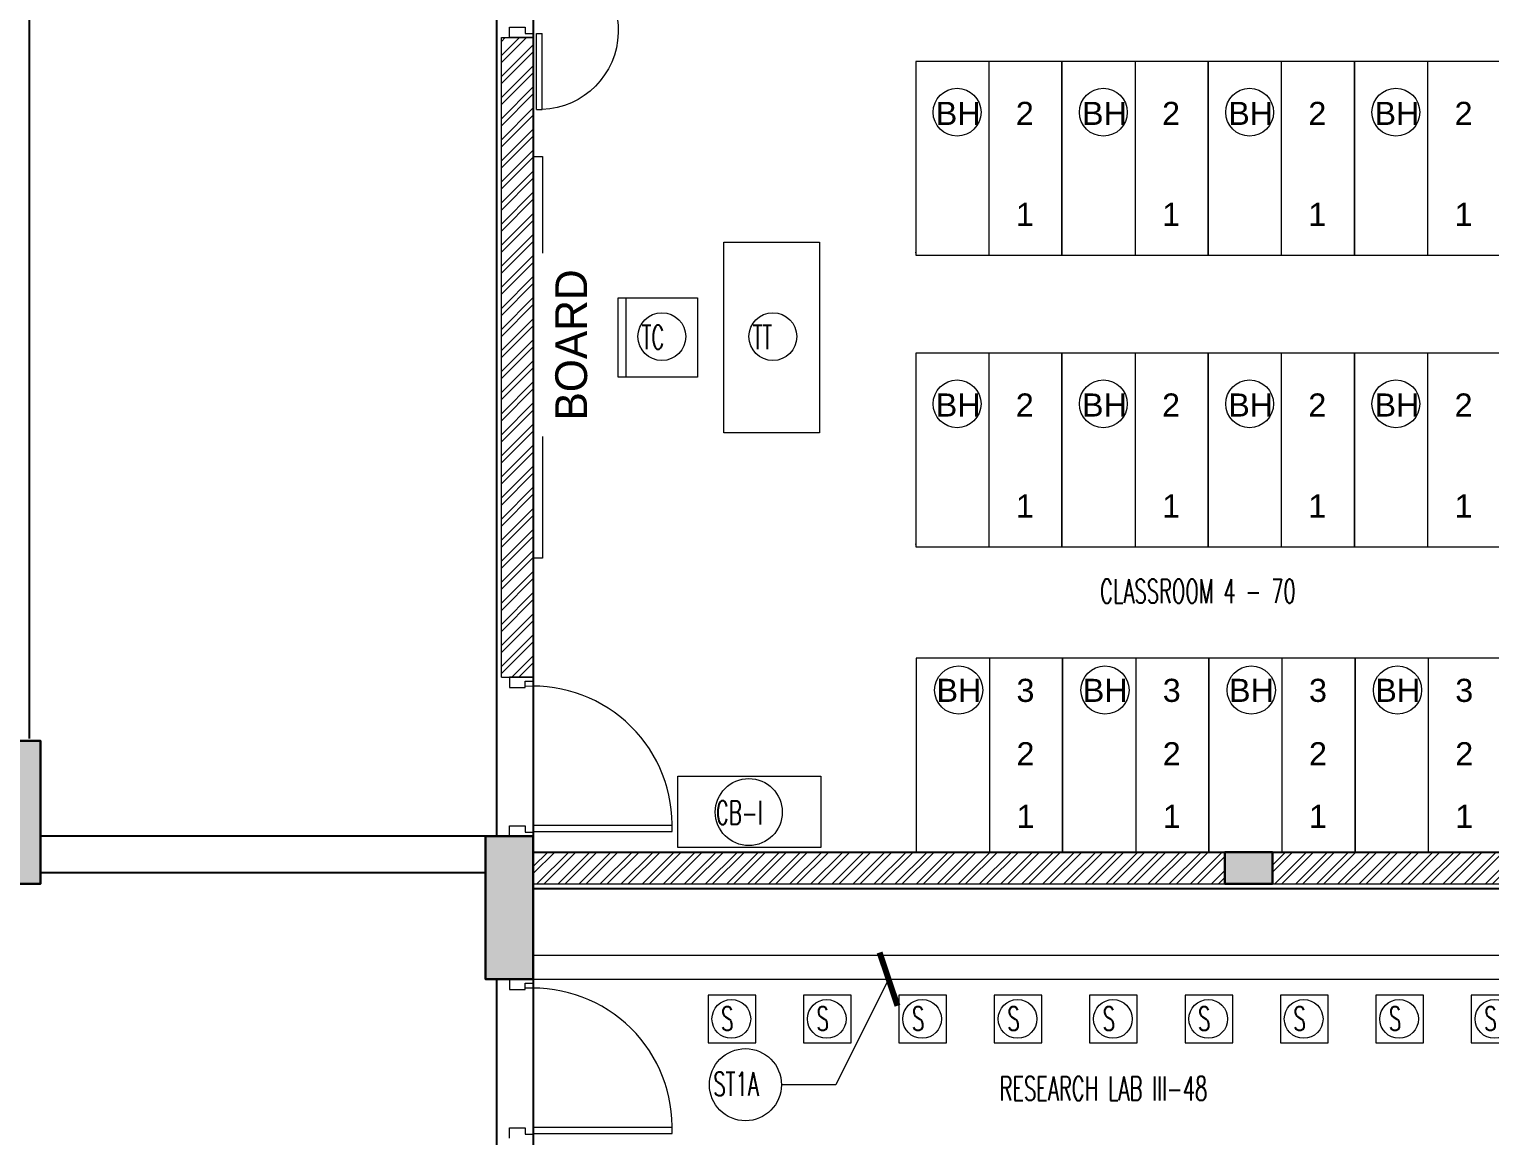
# Model space of a CAD drawing. Header units: inches. Extents: x 5899882 to 5988838, y -468923 to -96891.
# Drawn here: x 5967059 to 5976246, y -128250 to -121287 of the extents above; entities that cross this region are included whole.
import ezdxf

# ---------------------------------------------------------------- set-up
doc = ezdxf.new("R2010")
doc.units = ezdxf.units.IN
doc.header["$MEASUREMENT"] = 0
for name, color, linetype in [('0- SLC ARCH LAYOUT', 7, 'Continuous'), ('0-SLC RCC GR. FLOOR', 7, 'Continuous'), ('Beam1', 30, 'Continuous'), ('colaum1', 42, 'Continuous')]:
    doc.layers.add(name, color=color, linetype=linetype)
for name, color, linetype, lineweight in [('ARCL-BOARD', 8, 'Continuous', 9), ('ARCL-HATCH-B', 8, 'Continuous', 5), ('ARLC-COL', 8, 'Continuous', 30), ('ARLC-DIM1', 8, 'Continuous', 5), ('ARLC-DOOR-W', 8, 'Continuous', 5), ('ARLC-FUR (NOMN)', 8, 'Continuous', 9), ('ARLC-FURN', 8, 'Continuous', 9), ('ARLC-GAS BURNER', 8, 'Continuous', 5), ('ARLC-HATCH-C', 8, 'Continuous', 5), ('ARLC-TEXT0', 8, 'Continuous', 20), ('ARLC-WALL', 8, 'Continuous', 15)]:
    doc.layers.add(name, color=color, linetype=linetype, lineweight=lineweight)
doc.styles.add('ARIAL', font='tahoma.ttf')
doc.styles.add('RS', font='simplex8.shx', dxfattribs={"width": 0.6, "height": 150})
doc.styles.get("Standard").update_dxf_attribs({"font": 'arial.ttf'})
doc.styles.add('swati', font='GOTHIC.TTF')
doc.dimstyles.new('DIM 100', dxfattribs={"dimscale": 100, "dimtxt": 1.5, "dimasz": 1.2, "dimexe": 1.5, "dimexo": 1.5, "dimgap": 0.4, "dimtad": 0, "dimdec": 0, "dimzin": 9, "dimdsep": 46, "dimtxsty": 'ARIAL', "dimblk": 'ARCHTICK', "dimblk1": 'ARCHTICK', "dimblk2": 'ARCHTICK', "dimcen": 2.5, "dimdle": 0.5, "dimclrd": 1, "dimclre": 251, "dimclrt": 4, "dimadec": 1, "dimazin": 0, "dimtfac": 1, "dimtdec": 0, "dimtmove": 2, "dimatfit": 3, "dimldrblk": 'ARCHTICK', "dimfxl": 1, "dimtzin": 0, "dimlwd": 5, "dimlwe": 5, "dimarcsym": 0})
pattern_1 = [(45, (-5944591.39, 107027.8), (-66.2912607, 66.2912607), []), (45, (-5944547.2, 107027.8), (-66.2912607, 66.2912607), [])]

# ---------------------------------------------------------------- blocks, each defined once
blk = doc.blocks.new('A$C3F525F3E')
at = {"layer": 'colaum1', "ltscale": 0.1}
h = blk.add_hatch(color=256, dxfattribs=at)
h.paths.add_polyline_path([(24745, -20250), (24745, -19350), (25045, -19350), (25045, -20250)])
h.paths.add_polyline_path([(17160.3, 453.7), (17160.3, -1179.3), (19405.9, -1179.3), (19405.9, 453.7)], flags=24)
blk.add_hatch(color=256, dxfattribs=at).paths.add_polyline_path([(21645, -19650), (21645, -18750), (21945, -18750), (21945, -19650)])
at = {"layer": 'Beam1', "ltscale": 0.1}
for p, q in [((21875, -12950), (21875, -18735)), ((25045, -19450), (34045, -19450)), ((25045, -19680), (34045, -19680))]:
    blk.add_line(p, q, dxfattribs=at)
at = {"layer": 'Beam1'}
for p, q in [((24815, -12975), (24815, -19350)), ((25045, -12975), (25045, -19350)), ((24745, -19350), (21945, -19350)), ((24745, -19580), (21945, -19580)), ((24815, -20250), (24815, -26250)), ((25045, -20250), (25045, -26250))]:
    blk.add_line(p, q, dxfattribs=at)
at = {"layer": 'colaum1'}
blk.add_lwpolyline([(21645, -18750), (21945, -18750), (21945, -19650), (21645, -19650)], close=True, dxfattribs=at)
at = {"layer": 'colaum1', "ltscale": 0.1}
blk.add_lwpolyline([(24745, -19350), (25045, -19350), (25045, -20250), (24745, -20250)], close=True, dxfattribs=at)
blk = doc.blocks.new('banch')
at = {"layer": 'ARLC-FUR (NOMN)'}
blk.add_circle((5983473.8, -128459.5), 151.5, dxfattribs=at)
at = {"layer": 'ARLC-FURN'}
blk.add_lwpolyline([(5983207.1, -129478.6), (5984127.1, -129478.6), (5984127.1, -128258.6), (5983207.1, -128258.6)], close=True, dxfattribs=at)
blk.add_lwpolyline([(5983667.1, -128258.6), (5983667.1, -129478.6)], dxfattribs=at)
for s, p in [('3', (5983837, -128534)), ('2', (5983837, -128932.8)), ('1', (5983837, -129326.9))]:
    blk.add_text(s, height=145.4).set_placement(p)
at = {"layer": 'ARLC-FUR (NOMN)'}
blk.add_text('BH', height=145.38, dxfattribs=at).set_placement((5983334.1, -128534))
blk = doc.blocks.new('banch 2')
at = {"layer": 'ARLC-DIM1'}
blk.add_point((5971272.3, -124464.6), dxfattribs=at)
at = {"layer": 'ARLC-FUR (NOMN)'}
blk.add_circle((5971532.8, -123581.8), 150.4, dxfattribs=at)
at = {"layer": 'ARLC-FURN'}
blk.add_lwpolyline([(5971272.3, -124482), (5972192.3, -124482), (5972192.3, -123262), (5971272.3, -123262)], close=True, dxfattribs=at)
blk.add_lwpolyline([(5971732.3, -123262), (5971732.3, -124482)], dxfattribs=at)
for s, p in [('2', (5971902.2, -123661.9)), ('1', (5971902.2, -124297.1))]:
    blk.add_text(s, height=145.4).set_placement(p)
at = {"layer": 'ARLC-FUR (NOMN)'}
blk.add_text('BH', height=145.38, dxfattribs=at).set_placement((5971398.5, -123661.9))
blk = doc.blocks.new('dfg2154')
at = {"layer": 'ARLC-FURN'}
blk.add_line((5964549.4, -129276.7), (5965049.4, -129276.7), dxfattribs=at)
blk.add_lwpolyline([(5964549.4, -129328.8), (5965049.4, -129328.8), (5965049.4, -128828.8), (5964549.4, -128828.8)], close=True, dxfattribs=at)
blk = doc.blocks.new('srt')
at = {"layer": 'ARCL-BOARD'}
blk.add_lwpolyline([(5996549.3, -124341.8), (5996491.3, -124341.8), (5996491.3, -121813.8), (5996549.3, -121813.8)], close=True, dxfattribs=at)
at = {"layer": 'ARCL-BOARD', "ltscale": 350, "insert": (5996731.8, -122999.6), "char_height": 200, "attachment_point": 5, "rotation": 90, "style": 'swati', "bg_fill": 2}
blk.add_mtext('BOARD', dxfattribs=at)
blk = doc.blocks.new('DOOR 1')
at = {"layer": 'ARLC-DOOR-W', "ltscale": 0.1}
for p, q in [((5953211.6, -114078), (5953211.6, -113328)), ((5953211.6, -113328), (5953246.6, -113328)), ((5953246.6, -114078), (5953246.6, -113328)), ((5951473.5, -114021.3), (5951951.4, -114021.3)), ((5951473.5, -114056.3), (5951473.5, -114021.3)), ((5951473.5, -114056.3), (5951951.4, -114056.3)), ((5951926.4, -114077.8), (5951951.4, -114077.8)), ((5951926.4, -114077.8), (5951926.4, -114227.8)), ((5951951.4, -114056.3), (5951951.4, -114021.3)), ((5953246.6, -114078), (5953211.6, -114078)), ((5953276.4, -114077.8), (5953251.4, -114077.8)), ((5951926.4, -114227.8), (5951991.4, -114227.8)), ((5953276.4, -114227.8), (5953211.4, -114227.8))]:
    blk.add_line(p, q, dxfattribs=at)
at = {"layer": 'ARLC-DOOR-W'}
blk.add_line((5953276.4, -114227.8), (5953276.4, -114077.8), dxfattribs=at)
at = {"layer": 'ARLC-DOOR-W', "ltscale": 0.1}
for points in [[(5951991.4, -114227.8), (5951991.4, -114127.8), (5951951.4, -114127.8), (5951951.4, -114077.8)], [(5953211.4, -114227.8), (5953211.4, -114127.8), (5953251.4, -114127.8), (5953251.4, -114077.8)]]:
    blk.add_lwpolyline(points, dxfattribs=at)
for centre, radius, start, end in [((5953211.6, -114078), 750, 90, 173.49042), ((5951970.9, -114040.3), 497.8, 5.45802, 177.8186)]:
    blk.add_arc(centre, radius, start, end, dxfattribs=at)
blk = doc.blocks.new('jjuj')
at = {"layer": 'ARLC-DOOR-W', "ltscale": 0.1}
for p, q in [((5733136.3, -29654.3), (5733136.3, -29679.3)), ((5733286.3, -29654.3), (5733286.3, -29719.3))]:
    blk.add_line(p, q, dxfattribs=at)
blk.add_lwpolyline([(5733286.3, -29719.3), (5733186.3, -29719.3), (5733186.3, -29679.3), (5733136.3, -29679.3)], dxfattribs=at)
blk = doc.blocks.new('frame')
at = {"layer": 'ARLC-DOOR-W', "ltscale": 0.1}
for p, q in [((5733286.3, -31004.3), (5733286.3, -30939.3)), ((5733136.3, -31004.3), (5733136.3, -30979.3)), ((5733136.3, -31004.3), (5733286.3, -31004.3))]:
    blk.add_line(p, q, dxfattribs=at)
blk.add_lwpolyline([(5733286.3, -30939.3), (5733186.3, -30939.3), (5733186.3, -30979.3), (5733136.3, -30979.3)], dxfattribs=at)
blk = doc.blocks.new('gfhmk')
at = {"layer": 'ARLC-DOOR-W', "ltscale": 0.1}
for p, q in [((5733137, -36608), (5732262, -36608)), ((5733137, -36568), (5732262.9, -36568)), ((5733137, -36568), (5733137, -36608))]:
    blk.add_line(p, q, dxfattribs=at)
blk.add_arc((5733137, -36608), 875, 177.37973, 273.23303, dxfattribs=at)
blk = doc.blocks.new('_ArchTick')
at = {"color": 0, "linetype": 'ByBlock', "const_width": 0.15}
blk.add_lwpolyline([(-0.5, -0.5), (0.5, 0.5)], dxfattribs=at)
blk = doc.blocks.new('gr.floor')
at = {"layer": 'ARCL-HATCH-B'}
h = blk.add_hatch(dxfattribs=at)
h.set_pattern_fill('ANSI32', color=256, scale=250)
h.set_pattern_definition(pattern_1)
h.paths.add_polyline_path([(29395, -19450), (25045, -19450), (25045, -19650), (29395, -19650)])
h = blk.add_hatch(dxfattribs=at)
h.set_pattern_fill('ANSI32', color=256, scale=250)
h.set_pattern_definition(pattern_1)
h.paths.add_polyline_path([(34045, -19450), (29695, -19450), (29695, -19650), (34045, -19650)])
at = {"layer": 'ARLC-HATCH-C', "ltscale": 0.1}
h = blk.add_hatch(color=256, dxfattribs=at)
h.paths.add_polyline_path([(24745, -20250), (24745, -19350), (25045, -19350), (25045, -20250)])
h.paths.add_polyline_path([(17160.3, 453.7), (17160.3, -1179.3), (19405.9, -1179.3), (19405.9, 453.7)], flags=24)
for points in [[(21645, -19650), (21645, -18750), (21945, -18750), (21945, -19650)], [(29694.2, -19650), (29694.2, -19450), (29394.2, -19450), (29394.2, -19650)]]:
    blk.add_hatch(color=256, dxfattribs=at).paths.add_polyline_path(points)
at = {"layer": 'ARLC-COL'}
for points in [[(21645, -18750), (21945, -18750), (21945, -19650), (21645, -19650)], [(29395, -19450), (29695, -19450), (29695, -19650), (29395, -19650)]]:
    blk.add_lwpolyline(points, close=True, dxfattribs=at)
at = {"layer": 'ARLC-COL', "ltscale": 0.1}
blk.add_lwpolyline([(24745, -19350), (25045, -19350), (25045, -20250), (24745, -20250)], close=True, dxfattribs=at)
at = {"layer": 'ARLC-FUR (NOMN)'}
for centre, radius in [((25854.5, -16206.7), 150.4), ((26552.7, -16206.7), 150.4), ((26401.3, -19198.7), 210.8), ((26291.5, -20500.4), 121.8), ((26891.5, -20500.4), 121.8), ((27491.5, -20500.4), 121.8), ((28091.5, -20500.4), 121.8), ((28691.5, -20500.4), 121.8), ((29291.5, -20500.4), 121.8), ((29891.5, -20500.4), 121.8), ((30491.5, -20500.4), 121.8), ((31091.5, -20500.4), 121.8), ((26380.1, -20914.1), 226.8)]:
    blk.add_circle(centre, radius, dxfattribs=at)
at = {"layer": 'ARLC-FURN', "ltscale": 0.002}
blk.add_line((25045, -20100), (33295, -20100), dxfattribs=at)
at = {"layer": 'ARLC-FURN'}
for p, q in [((25045, -20250), (33295, -20250)), ((28345, -20250), (28345, -20250)), ((28945, -20250), (28945, -20250)), ((29545, -20250), (29545, -20250))]:
    blk.add_line(p, q, dxfattribs=at)
at = {"layer": 'ARLC-FURN', "ltscale": 0.1}
blk.add_lwpolyline([(26845, -16812.5), (26245, -16812.5), (26245, -15612.5), (26845, -15612.5)], close=True, dxfattribs=at)
at = {"layer": 'ARLC-FURN'}
for points in [[(25955, -18972.4), (26855, -18972.4), (26855, -19422.4), (25955, -19422.4)], [(26145, -20650), (26445, -20650), (26445, -20350), (26145, -20350)], [(26745, -20350), (26745, -20650), (27045, -20650), (27045, -20350)], [(27345, -20350), (27345, -20650), (27645, -20650), (27645, -20350)], [(27945, -20350), (27945, -20650), (28245, -20650), (28245, -20350)], [(28545, -20350), (28545, -20650), (28845, -20650), (28845, -20350)], [(29145, -20350), (29145, -20650), (29445, -20650), (29445, -20350)], [(29745, -20350), (29745, -20650), (30045, -20650), (30045, -20350)], [(30345, -20350), (30345, -20650), (30645, -20650), (30645, -20350)], [(30945, -20350), (30945, -20650), (31245, -20650), (31245, -20350)]]:
    blk.add_lwpolyline(points, close=True, dxfattribs=at)
at = {"layer": 'ARLC-WALL', "ltscale": 0.1}
for p, q in [((24845, -14325), (25045, -14325)), ((24845, -18350), (25045, -18350)), ((25045, -19450), (29395, -19450)), ((29695, -19450), (34045, -19450)), ((25045, -19650), (29395, -19650)), ((29695, -19650), (34045, -19650))]:
    blk.add_line(p, q, dxfattribs=at)
at = {"layer": 'ARLC-WALL'}
blk.add_line((24845, -18350), (24845, -14325), dxfattribs=at)
at = {"rotation": 180.000000001434}
for name, p in [('frame', (5758181.3, -49354.3)), ('gfhmk', (5758181.3, -55889.3)), ('jjuj', (5758181.3, -49004.3)), ('frame', (5758181.3, -51254.3)), ('gfhmk', (5758181.3, -57789.3)), ('jjuj', (5758181.3, -50904.3))]:
    blk.add_blockref(name, p, dxfattribs=at)
at = {"layer": 'ARLC-DIM1'}
for name, p in [('banch 2', (-5943821.4, 108787)), ('banch 2', (-5942901.4, 108787)), ('banch 2', (-5941981.4, 108787)), ('banch 2', (-5941061.4, 108787)), ('banch 2', (-5943821.4, 106952)), ('banch 2', (-5942901.4, 106952)), ('banch 2', (-5941981.4, 106952)), ('banch 2', (-5941061.4, 106952)), ('banch', (-5955752.1, 110028.6)), ('banch', (-5954832.1, 110028.6)), ('banch', (-5953912.1, 110028.6)), ('banch', (-5952992.1, 110028.6))]:
    blk.add_blockref(name, p, dxfattribs=at)
at = {"layer": 'ARLC-DOOR-W', "xscale": -1, "rotation": 270}
blk.add_blockref('DOOR 1', (139122.8, -5966251.4), dxfattribs=at)
at = {"layer": 'ARLC-GAS BURNER', "xscale": -1, "rotation": 270}
blk.add_blockref('dfg2154', (154907.3, -5981011.9), dxfattribs=at)
at = {"layer": 'ARLC-FUR (NOMN)', "style": 'RS', "width": 0.6}
for s, p in [('TC', (25726.4, -16285.5)), ('TT', (26424.6, -16285.5)), ('CB-I', (26194.2, -19277.5)), ('S ', (26227.3, -20573.2)), ('S ', (26827.3, -20573.2)), ('S ', (27427.3, -20573.2)), ('S ', (28027.3, -20573.2)), ('S ', (28627.3, -20573.2)), ('S ', (29227.3, -20573.2)), ('S ', (29827.3, -20573.2)), ('S ', (30427.3, -20573.2)), ('S ', (31027.3, -20573.2)), ('ST1A', (26178.8, -20984.6))]:
    blk.add_text(s, height=150, dxfattribs=at).set_placement(p)
at = {"layer": 'ARLC-TEXT0', "style": 'RS', "width": 0.6}
for s, p in [('CLASSROOM 4 - 70', (28610.9, -17883.7)), ('RESEARCH LAB III-48', (27977.6, -21012.5))]:
    blk.add_text(s, height=150, dxfattribs=at).set_placement(p)
at = {"layer": 'ARLC-FUR (NOMN)'}
blk.add_leader([(27280.3, -20250), (26949.4, -20914.1), (26606.9, -20914.1)], dimstyle='DIM 100', override={"dimasz": 2.5}, dxfattribs=at)
at = {"layer": 'ARLC-DIM1'}
blk.add_blockref('srt', (-5971446.3, 106740.3), dxfattribs=at)
at = {"layer": 'ARCL-HATCH-B'}
h = blk.add_hatch(dxfattribs=at)
h.set_pattern_fill('ANSI32', color=256, scale=250)
h.set_pattern_definition(pattern_1)
h.paths.add_polyline_path([(25045, -15073.5), (25045, -14573.5), (25045, -14325), (24845, -14325), (24845, -18350), (25045, -18350), (25045, -18285.6), (25045, -18285.6), (25045, -17735.6), (25045, -15073.5)])
at = {"layer": 'ARLC-WALL'}
blk.add_line((25045, -14325), (25045, -18350), dxfattribs=at)

msp = doc.modelspace()

# ---------------------------------------------------------------- block references
at = {"layer": '0- SLC ARCH LAYOUT'}
msp.add_blockref('gr.floor', (5945183.9, -107014.5), dxfattribs=at)

# ---------------------------------------------------------------- next in the draw order: block references
at = {"layer": '0-SLC RCC GR. FLOOR', "color": 1}
msp.add_blockref('A$C3F525F3E', (5945183.9, -107014.5), dxfattribs=at)

doc.saveas('drawing.dxf')
